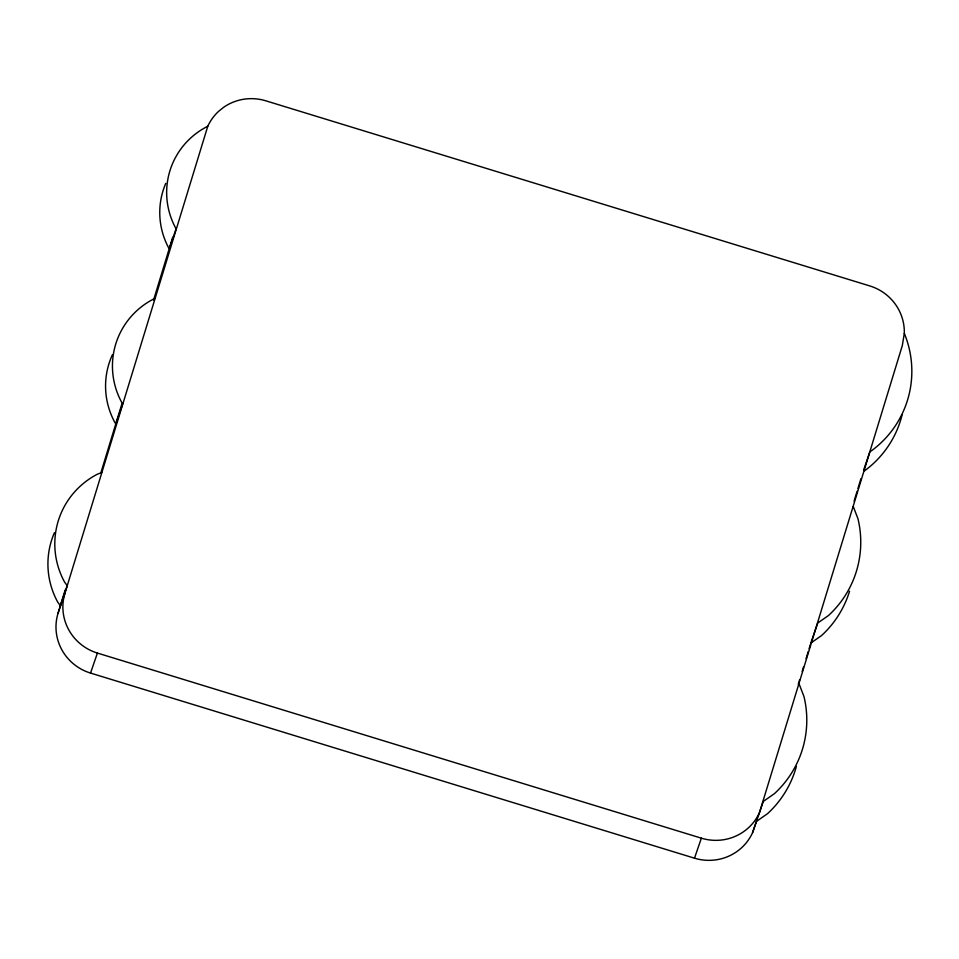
<?xml version="1.0" encoding="UTF-8"?>
<svg xmlns="http://www.w3.org/2000/svg" width="959" height="959" viewBox="0 0 959 959"><rect width="100%" height="100%" fill="white"/><g stroke="black" fill="none" stroke-linecap="round" stroke-linejoin="round"><path stroke-width="1.44" d="M904.313 333.36L902.311 345.612L759.432 812.741A48.513 47.542 19 0 1 701.377 838.178L97.41 653.067A48.513 47.542 19 0 1 64.9 593.381L207.779 126.252A48.513 47.542 19 0 1 218.724 111.232L223.603 107.324A48.513 47.542 19 0 1 265.823 100.815L869.789 285.926A48.513 47.542 19 0 1 904.313 333.36A102.241 100.192 19 0 1 871.407 450.838L869.981 451.617L863.556 470.294M796.378 766.409A103.572 101.486 19 0 1 767.5 813.7L756.423 821.431L752.539 832.748A48.513 47.542 19 0 1 694.496 858.185L90.53 673.074A48.513 47.542 19 0 1 58.008 613.388L65.152 589.965M100.827 472.955L121.889 403.919M153.56 300.071L172.716 237.245M798.284 684.151L799.578 679.907M802.168 671.408L803.474 667.152M806.063 658.653L808.221 651.569M809.084 648.728L810.379 644.484M854.085 501.173L857.082 491.32M857.945 488.515L860.954 478.661M58.008 613.388L64.9 593.381M90.53 673.074L97.41 653.067M694.496 858.185L701.377 838.178M752.539 832.748L763.304 801.424L774.381 793.692A103.572 101.486 19 0 0 803.99 696.606L799.123 683.983M154.783 298.645L153.296 299.184A77.967 76.396 19 0 0 121.781 402.528L122.704 403.799L115.823 423.806L114.9 422.535A77.967 76.396 19 0 1 112.371 354.83M101.726 472.607L97.434 474.166A81.359 79.717 19 0 0 64.541 582.005L67.238 585.709L60.345 605.716L57.66 602.012A81.359 79.717 19 0 1 54.411 532.736M853.246 506.484L857.969 518.735A103.284 101.21 19 0 1 828.444 615.546L817.703 623.05L810.811 643.057L821.563 635.553A103.284 101.21 19 0 0 849.554 591.2M207.779 126.252A76.684 75.15 19 0 0 175.329 227.451L176.144 228.59L169.252 248.597L168.436 247.458A76.684 75.15 19 0 1 165.739 183.421M902.059 415.019A102.241 100.192 19 0 1 864.527 470.845"/></g></svg>
